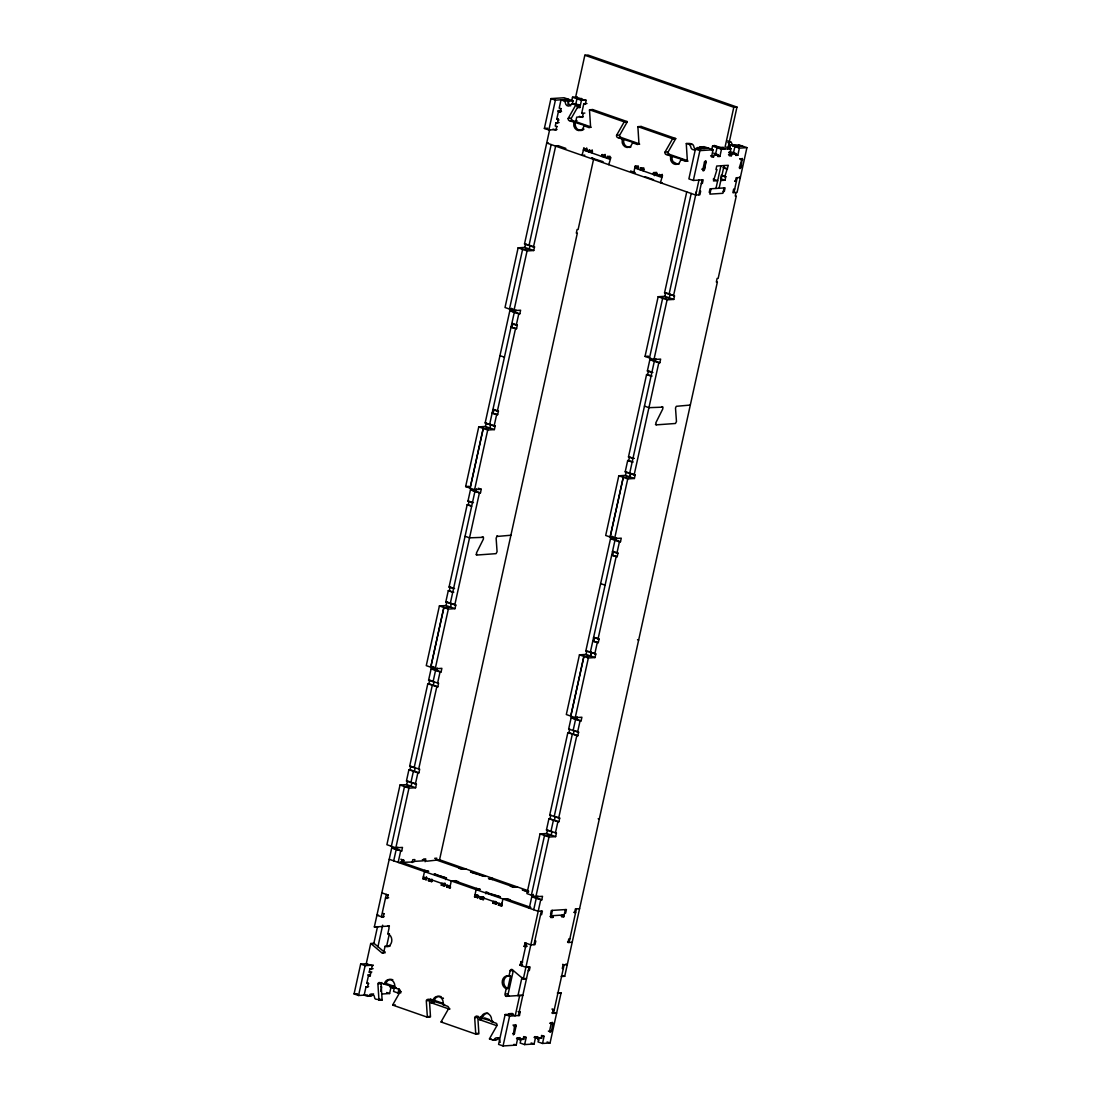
<?xml version="1.0" encoding="UTF-8"?>
<svg xmlns="http://www.w3.org/2000/svg" width="1101" height="1101" viewBox="0 0 1101 1101"><rect width="100%" height="100%" fill="white"/><g stroke="black" fill="none" stroke-linecap="round" stroke-linejoin="round"><path stroke-width="1.5" d="M510.933 535.224L496.895 536.476L496.124 538.21L497.074 551.697L496.056 553.652L477.022 555.028L476.444 553.005L483.435 539.008L483.408 537.329L469.535 537.838L465.076 536.27M690.313 405.058L676.275 406.31L675.505 408.044L676.468 421.532L675.45 423.486L656.402 424.848L655.824 422.839L662.816 408.843L662.802 407.15L648.929 407.673L644.457 406.104M573.759 122.239L573.869 126.037A6.523 5.381 86.4 0 0 582.539 129.065L584.191 125.886L585.76 125.789L569.286 120.683A1.872 1.541 86.4 0 1 568.199 118.371L575.562 105.421A1.885 1.555 86.4 0 0 575.727 104.939L578.892 104.733A1.885 1.555 86.4 0 1 578.713 105.228L571.35 118.165A1.872 1.541 86.4 0 0 572.451 120.477L590.205 126.684M622.148 139.139L622.258 142.924A6.523 5.381 86.4 0 0 630.928 145.951L632.58 142.786L634.148 142.676L617.675 137.584A1.872 1.541 86.4 0 1 616.588 135.272L623.95 122.321A1.872 1.541 86.4 0 0 624.116 121.839L627.281 121.633A1.872 1.541 86.4 0 1 627.102 122.128L619.739 135.065A1.872 1.541 86.4 0 0 620.84 137.377L638.594 143.584M670.537 156.039L670.647 159.824A6.523 5.381 86.4 0 0 674.376 164.118A6.523 5.381 86.4 0 0 679.317 162.852L680.968 159.673L682.537 159.576L666.064 154.484A1.872 1.541 86.4 0 1 664.976 152.172L672.339 139.221A1.885 1.555 86.4 0 0 672.518 138.726L675.67 138.533A1.885 1.555 86.4 0 1 675.491 139.029L668.128 151.966A1.872 1.541 86.4 0 0 669.229 154.278L686.983 160.471M549.482 1031.458C551.284 1035.339 552.853 1024.109 552.743 1023.682A1.404 0.743 -70.8 0 0 552.248 1022.389A1.404 0.743 -70.8 0 0 551.174 1023.779L549.482 1031.458L548.367 1031.073M548.284 142.91L546.715 143.006L695.681 195.028L696.493 191.299M367.321 994.932L358.554 995.497L354.082 993.928L360.646 964.091L367.197 963.678M406.682 784.6L407.466 781.022L416.412 784.132L415.627 787.724L406.682 784.6L400.021 785.013L386.891 844.701L395.837 847.825L402.498 847.412L401.714 850.99L391.722 847.935L374.354 926.904A1.872 1.541 86.4 0 0 374.808 926.973L389.424 926.024M452.814 604.022L455.8 605.068L455.002 608.647L446.056 605.536L439.395 605.949L426.266 665.637L435.225 668.761L441.886 668.335L441.102 671.927L440.042 671.982L431.097 668.871L428.592 680.212L438.583 683.267L437.799 686.845L427.794 683.79L409.682 766.158L419.687 769.214L418.903 772.792L417.857 772.861L408.911 769.737L406.42 781.077L416.412 784.132M472.439 502.703L467.966 501.134L470.457 489.794L479.417 492.918L480.463 492.849L481.261 489.271L474.586 489.697L465.64 486.573L478.756 426.885L485.431 426.459L494.377 429.583L495.161 426.004L485.156 422.949L509.832 310.73L519.823 313.785L520.608 310.207L513.947 310.62L505.015 307.509L518.131 247.821L524.792 247.395L533.737 250.519L534.522 246.941L524.53 243.885L549.633 129.739M557.037 129.478L548.849 130.001L544.376 128.432L550.94 98.595L564.097 97.755L573.015 100.879L572.382 103.755M358.554 995.497L365.119 965.646L373.308 965.123M391.364 846.27L404.494 786.582L411.155 786.155L411.939 782.577L410.893 782.646L413.384 771.306L414.43 771.237L415.228 767.658L409.682 766.158M434.069 666.986L430.739 667.206L443.854 607.518L450.543 607.091L451.327 603.513L450.254 603.582L474.944 491.363L476.004 491.294L476.527 488.899M483.229 428.44L470.113 488.128L483.243 428.44L489.904 428.028L490.702 424.435L489.628 424.504L514.305 312.299L515.351 312.23L515.874 309.835M548.849 130.001L555.413 100.15L568.57 99.324M430.752 667.206L443.882 607.504M454.575 588.581L449.057 587.094L467.168 504.726L471.2 505.703M382.515 952.943L385.144 952.778L374.271 943.557A1.872 1.541 86.4 0 0 373.858 943.323L370.707 943.529L366.261 963.733L372.744 965.783M455.8 605.068L445.795 602.013L448.286 590.673L453.791 592.173M408.911 769.737L409.944 769.682L410.742 766.09M427.794 683.79L428.853 683.721L429.638 680.143L434.111 681.698L433.312 685.29L432.266 685.345L414.155 767.727L415.228 767.658M431.097 668.871L432.142 668.802L432.665 666.408M446.056 605.536L446.841 601.944L451.314 603.513M449.318 590.604L450.103 587.026L453.089 588.072M468.214 504.657L469.012 501.079L467.966 501.134M485.431 426.459L486.215 422.88M510.892 310.661L511.415 308.28M524.792 247.395L525.59 243.816M377.464 926.946L373.803 943.612L371.12 943.75A1.872 1.541 86.4 0 0 370.707 943.529M395.837 847.825L408.953 788.137L415.627 787.724M435.225 668.761L448.341 609.073L455.002 608.647M474.586 489.697L487.715 430.009L494.377 429.583M513.947 310.62L527.076 250.932L533.737 250.519M368.642 986.62L366 986.785L364.17 995.139L367.307 996.24A1.872 1.541 86.4 0 0 368.973 995.524A3.73 3.083 86.4 0 1 374.601 997.492A1.872 1.541 86.4 0 0 375.744 999.171L382.033 1000.08A1.872 1.541 86.4 0 0 382.088 999.543L381.056 983.661A1.872 1.541 86.4 0 1 381.772 982.546M368.807 983.688L366.798 983.193L368.436 975.734L370.019 975.637A1.404 0.743 -70.8 0 1 370.459 974.674M371.243 972.637L369.22 972.155L369.95 968.88L373.101 968.674M386.313 894.411L381.4 916.789L384.194 916.624M393.69 860.831L396.195 849.49L397.241 849.435L397.764 847.041M551.174 144.561L529.003 245.44L530.049 245.372L529.264 248.95L522.603 249.376L509.474 309.064L512.805 308.858M557.257 126.546L555.248 126.064L555.964 122.775L559.129 122.583M558.771 119.679L556.762 119.197L558.4 111.738L560.767 111.586M561.193 108.641L559.184 108.159L561.028 99.792L564.593 101.127L565.308 102.586A3.73 3.083 86.4 0 0 570.924 104.54L572.135 103.769L575.727 104.939M437.152 667.977L436.615 670.358L435.556 670.426L433.065 681.767L434.124 681.698M493.179 413.095L493.964 409.517L498.436 411.086L497.638 414.664L492.133 413.164L497.638 414.664M512.075 327.148L512.86 323.57L517.332 325.125L516.548 328.704L511.015 327.217L516.548 328.704M366 986.785L367.5 987.294L368.285 983.716M368.436 975.734L369.922 976.257L370.707 972.678M369.95 968.88L371.436 969.389L372.221 965.811M378.496 915.137L376.927 915.234L382.887 917.312L384.194 913.706M388.681 897.797L385.529 897.989L387.015 898.512L388.336 894.893M552.963 129.12L555.95 130.166L556.734 126.587M555.964 122.775L557.464 123.298L558.248 119.72M558.4 111.738L559.886 112.261L560.67 108.669M377.904 946.832L382.666 925.17M400.654 851.059L398.163 862.4L413.866 862.014M415.352 784.201L417.857 772.861M418.641 769.282L436.753 686.914M493.964 409.517L492.904 409.586L497.377 411.141L515.488 328.772M512.86 323.57L511.814 323.639L516.273 325.194L518.777 313.854L519.823 313.785M524.53 243.885L533.476 246.996L555.647 146.13L558.441 145.951M437.551 683.322L440.042 671.982M454.741 605.137L479.417 492.918M485.156 422.949L494.115 426.073L496.606 414.733M401.328 862.193L401.714 860.404L403.819 860.28L403.186 863.143M567.91 104.457L568.639 101.154L573.015 100.879M371.12 943.75L381.992 952.984A1.872 1.541 86.4 0 0 383.877 951.704L385.061 946.337A6.537 5.381 86.4 0 0 391.653 941.892A6.537 5.381 86.4 0 0 387.813 933.799L388.997 928.432A1.872 1.541 86.4 0 0 387.896 926.12L388.956 926.051M571.887 100.095L572.506 97.232L577.254 96.929M385.061 946.337L386.63 946.241L389.396 933.703L387.813 933.799M727.775 148.855L736.968 107.072L588.003 55.05L584.837 55.243L575.658 97.026L586.076 100.673L585.292 104.251L583.805 103.728L581.7 113.279L583.2 113.802L582.401 117.38L579.429 116.348M380.753 991.258L381.703 986.964L380.96 986.702M575.713 104.526L576.979 98.787L581.713 98.498M578.149 105.861L577.75 107.65L579.855 107.513L581.438 100.356L586.172 100.053M412.132 862.578L412.765 859.702L414.871 859.578L414.471 861.367L423.252 860.817L423.637 859.028L425.743 858.89L425.11 861.753M381.703 994.024L389.603 993.529L391.172 986.372L393.277 986.235L392.892 988.024L389.905 986.991M394.488 987.143L393.552 991.437L398.025 993.006L400.847 992.827M426.417 879.754L422.908 878.749L424.491 871.593L428.688 871.318L424.656 870.34M584.067 148.126L581.961 155.31L584.769 155.145M398.025 993.006L398.961 988.698M422.908 878.749L426.059 878.557L426.459 876.754M586.062 150.823L586.695 147.961M425.894 879.795L426.803 877.965M587.039 149.158L586.654 150.947M431.881 881.667L428.372 880.662L429.294 878.832M589.53 150.025L588.608 151.855L591.76 151.649L592.159 149.86M428.372 880.662L431.523 880.456L431.826 879.121M431.344 881.695L432.266 879.878M592.503 151.071L592.118 152.86M436.395 859.977L436.794 858.188L434.689 858.326M593.714 158.627L578.135 229.462L577.089 229.531L576.305 233.109L577.351 233.04L439.56 859.785L426.844 861.202L422.371 859.633M444.79 886.167L441.281 885.163L441.68 883.374L443.249 883.277M602.44 154.539L601.518 156.356L605 156.603M444.267 886.209L444.832 883.181M445.616 879.589L446.015 877.8L433.959 874.043L446.566 878.089L444.432 877.896M605.068 154.374L605.027 157.36M450.254 888.08L446.745 887.076L447.667 885.245M610.009 156.314L607.38 156.48L606.981 158.269L610.133 158.062M449.717 888.108L451.3 880.951L455.511 880.69L458.484 881.722L457.438 881.791M608.784 164.682L610.876 157.484M478.054 897.797L474.545 896.778L476.127 889.622L480.339 889.36L476.306 888.383M633.612 173.352L635.181 166.182L638.346 165.99M477.531 897.824L478.453 895.994M638.69 167.201L638.291 168.99M483.518 899.696L480.008 898.691L480.408 896.902L483.036 896.737M643.796 167.889L640.644 168.095L640.245 169.884L643.411 169.692L640.92 168.825M480.008 898.691L483.174 898.485L483.559 896.696M482.995 899.737L483.917 897.907M643.232 170.93L644.154 169.1M485.858 893.806L486.147 892.471C522.975 903.205 474.985 890.296 487.729 892.374M496.427 904.21L492.918 903.205L493.317 901.402L495.918 901.568M656.086 175.265L656.719 172.403L653.554 172.609L653.168 174.398L656.65 174.632M654.448 175.637L654.737 174.288M495.904 904.238L496.826 902.421M657.063 173.614L656.664 175.403M501.891 906.109L498.381 905.105L499.303 903.288M659.54 174.481L658.618 176.298L661.784 176.105L662.169 174.316M498.381 905.105L501.547 904.912L501.932 903.109M501.368 906.151L502.937 898.98L507.148 898.719L510.135 899.765L509.075 899.82M662.527 175.513L660.421 182.711L662.004 182.615M559.707 818.112L549.729 815.057L567.841 732.688L577.819 735.743L578.603 732.165L574.13 730.596L573.346 734.188L572.3 734.243L554.188 816.625L559.707 818.112L558.923 821.69L548.945 818.635L546.454 829.975L556.445 833.03L555.647 836.622L546.715 833.498L540.054 833.911L526.925 893.599L535.87 896.723L542.532 896.31L541.747 899.889L531.755 896.833L529.264 908.174M588.374 651.365L595.806 653.966L595.022 657.545L586.104 654.421L579.443 654.847L566.313 714.535L575.231 717.659L581.906 717.233L581.108 720.825L580.062 720.88L571.144 717.769L568.639 729.11L578.603 732.165M632.208 473.857L635.181 474.903L634.396 478.481L625.478 475.357L618.803 475.783L605.688 535.471L614.606 538.595L621.267 538.169L620.482 541.747L619.436 541.816L610.505 538.692L585.842 650.911L595.806 653.966M651.833 372.537L647.374 370.968L649.865 359.628L658.797 362.752L659.857 362.683L660.641 359.105L653.98 359.518L645.035 356.407L658.164 296.719L664.825 296.293L673.771 299.417L674.555 295.839L664.564 292.783L686.735 191.904M506.212 988.643L507.795 988.547L510.547 976.009L508.979 976.119A6.537 5.381 86.4 0 0 502.386 980.564A6.537 5.381 86.4 0 0 506.212 988.643L505.042 994.024A1.872 1.541 86.4 0 0 506.13 996.336L508.758 996.171M508.979 976.119L510.148 970.738A1.872 1.541 86.4 0 1 512.034 969.472L522.92 978.706A1.872 1.541 86.4 0 0 523.333 978.927L526.484 978.72A1.872 1.541 86.4 0 1 526.072 978.5M509.295 996.13A1.872 1.541 86.4 0 1 508.194 993.818L513.314 970.545M513.327 1014.035L505.153 1014.544L498.588 1044.395L503.061 1045.95L516.204 1045.124L517.787 1037.954L519.892 1037.83L519.493 1039.619L516.52 1038.573M531.398 895.168L544.513 835.48L551.188 835.053L551.973 831.475L546.454 829.975M583.888 656.416L570.772 716.104L583.902 656.402L590.576 655.99L591.361 652.411L590.287 652.48L614.977 540.261L616.023 540.192L616.56 537.797L616.01 540.192M613.491 536.82L610.133 537.027L623.262 477.339L629.937 476.926L630.722 473.334L625.203 471.847L627.694 460.507L633.213 461.993M649.507 357.963L662.637 298.275L669.298 297.848L670.082 294.27L669.036 294.339L691.208 193.459M708.59 148.222L695.433 149.048L688.882 178.899L693.341 180.454L703.167 179.835L702.383 183.413L701.323 183.482M610.147 537.027L623.276 477.339M628.478 456.929L633.997 458.415L628.478 456.929L646.576 374.546L652.109 376.047M531.755 896.833L532.801 896.764L533.324 894.384M546.715 833.498L547.5 829.92M549.991 818.58L550.789 814.988L549.729 815.057M567.841 732.688L568.9 732.619L569.685 729.041L568.639 729.11M586.104 654.421L586.888 650.842L585.842 650.911M610.505 538.692L611.564 538.637L612.087 536.242M625.478 475.357L626.263 471.779M628.74 460.438L629.524 456.86M647.636 374.491L648.42 370.899L652.893 372.468M664.825 296.293L665.61 292.715L673.069 295.316M509.075 1014.572L509.268 1013.677L512.433 1013.47M528.26 970.642L529.32 970.573L530.104 966.995L525.893 967.256L519.933 965.178L521.241 961.558M526.085 946.86L524.062 946.365L525.383 942.759M503.061 1045.95L509.612 1016.099L519.438 1015.48L520.222 1011.902L519.479 1011.64M535.87 896.723L548.986 837.035L555.647 836.622M575.231 717.659L588.361 657.971L595.022 657.545M614.606 538.595L627.735 478.907L634.396 478.481M653.98 359.518L667.096 299.83L673.771 299.417M693.341 180.454L699.906 150.617L713.063 149.777L711.494 156.948L713.599 156.81L713.985 155.021L718.196 154.759L717.797 156.548L719.903 156.411L721.485 149.254L730.954 148.649L729.371 155.819L731.477 155.681L731.876 153.892L736.087 153.631L735.688 155.42L737.794 155.282L739.377 148.126L746.918 147.644L737.064 192.414L732.867 192.675L733.651 189.097L734.697 189.028M521.42 965.687L526.347 943.309M533.724 909.729L536.215 898.388L537.274 898.333L537.797 895.939M555.248 816.557L554.45 820.135L553.418 820.204L550.913 831.544L551.973 831.475M576.649 719.256L577.172 716.875L576.663 719.256L575.589 719.325L573.098 730.665L574.144 730.596M590.549 655.99L591.347 652.411M593.824 641.071L594.609 637.493L593.549 637.548L599.082 639.048L598.283 642.626L592.778 641.126L598.283 642.626M612.72 555.11L613.505 551.532L617.978 553.101L617.193 556.679L611.661 555.179L617.193 556.679M629.923 476.926L630.708 473.334L629.662 473.402L654.338 361.197L655.384 361.128L655.907 358.733M517.938 995.731L521.957 977.413M558.647 818.181L576.759 735.812M598.022 639.117L616.133 556.748M506.13 996.336L522.383 995.276A1.872 1.541 86.4 0 1 522.824 995.345L519.672 995.552L515.227 1015.755L509.268 1013.677M523.333 978.927L540.687 899.957M555.386 833.099L557.877 821.759L558.923 821.69M577.571 732.234L580.062 720.88M594.76 654.035L597.251 642.695M613.505 551.532L612.473 551.601L616.932 553.156L619.436 541.816M625.203 471.847L634.135 474.971L658.797 362.752M673.495 295.894L698.956 180.096M514.401 1033.674L516.094 1025.994A1.404 0.743 -70.8 0 0 515.598 1024.701A1.404 0.743 -70.8 0 0 514.511 1026.091L513.369 1034.857L514.401 1033.674L513.286 1033.288M518.392 1015.549L529.044 967.05L527.558 966.54M533.971 944.672L541.348 911.091M698.832 194.822L702.121 179.903M711.576 150.424L712.526 146.13L715.691 145.924M521.103 1038.725L520.154 1043.032L524.626 1044.588L534.095 1043.996L535.678 1036.825L537.783 1036.688L537.384 1038.491L534.04 1037.321M715.416 154.856L717.012 147.685L723.329 147.286M519.493 1039.619L523.704 1039.344L524.104 1037.555L526.209 1037.431L524.626 1044.588M552.399 910.403L550.817 917.56L552.922 917.422L553.321 915.633M711.067 188.753L709.884 194.134L722.862 193.308L724.045 187.941M715.967 188.45L720.949 165.769M736.968 107.072L733.803 107.265L724.623 149.048L714.191 145.415M721.361 175.073L720.563 178.665L725.036 180.22L725.82 176.642L722.848 175.596M719.118 188.243L724.1 165.563M729.468 149.296L730.417 145.002L734.807 144.726L739.28 146.282M562.088 915.082L561.689 916.872L563.795 916.748L565.377 909.577M721.788 175.665L724.775 176.71L728.312 165.301L716.737 166.031L715.953 169.609L716.999 169.54L713.462 180.949L717.673 180.688L713.2 179.133M538.995 1037.596L538.045 1041.904L542.518 1043.459L550.06 1042.977L561.07 992.937A1.872 1.541 86.4 0 0 560.615 992.854L557.34 993.074L561.07 992.937M733.307 153.727L734.904 146.557L742.446 146.089M537.384 1038.491L541.596 1038.215L541.995 1036.426L544.087 1036.289L542.518 1043.459M552.014 1008.97L554.257 1009.755L553.197 1009.823L552.413 1013.402L556.624 1013.14L555.138 1012.617M573.841 912.275L574.584 912.523L575.383 908.944L579.594 908.683M734.615 181.073L735.358 181.335L736.142 177.756L740.354 177.495L739.459 177.178M576.429 908.875L569.052 942.456L567.565 941.933M733.913 192.606L737.188 177.688M739.487 167.242L742.212 158.393L741.069 167.146A1.404 0.743 -70.7 0 1 739.982 168.536A1.404 0.743 -70.7 0 1 739.487 167.242L741.069 167.146L741.496 165.219M736.018 192.482L735.234 196.061L736.28 195.992L718.169 278.36L717.123 278.429L716.338 282.007L717.384 281.939L564.717 976.312L561.565 976.504A1.872 1.541 86.4 0 1 561.152 976.284M560.024 111.421L561.056 110.238M378.882 1000.272A1.872 1.541 86.4 0 0 378.937 999.736L377.904 983.867A1.872 1.541 86.4 0 1 379.79 982.587L384.249 984.156A6.537 5.381 86.4 0 1 390.841 979.711A6.537 5.381 86.4 0 1 394.681 987.79L399.154 989.359A1.872 1.541 86.4 0 1 400.241 991.671L392.878 1004.607A1.872 1.541 86.4 0 0 392.713 1005.103L427.271 1017.173L430.422 1016.966A1.872 1.541 86.4 0 0 430.477 1016.443L429.445 1000.561A1.872 1.541 86.4 0 1 431.055 999.226M449.8 1009.273L430.945 1002.694A1.872 1.541 86.4 0 1 431.124 1002.199L432.349 1000.038M427.271 1017.173A1.872 1.541 86.4 0 0 427.326 1016.636L426.293 1000.768A1.872 1.541 86.4 0 1 428.179 999.488L432.652 1001.057A6.537 5.381 86.4 0 1 439.23 996.611A6.537 5.381 86.4 0 1 443.07 1004.69L447.543 1006.259A1.872 1.541 86.4 0 1 448.644 1008.571L441.267 1021.508A1.872 1.541 86.4 0 0 441.102 1022.003L475.66 1034.073L478.811 1033.867A1.872 1.541 86.4 0 0 478.866 1033.33L477.834 1017.462A1.872 1.541 86.4 0 1 478.095 1016.842M496.62 1025.623L479.334 1019.581A1.872 1.541 86.4 0 1 479.513 1019.099L480.986 1016.512M475.66 1034.073A1.872 1.541 86.4 0 0 475.715 1033.536L474.682 1017.654A1.872 1.541 86.4 0 1 476.568 1016.388L481.041 1017.943A6.537 5.381 86.4 0 1 487.633 1013.498A6.537 5.381 86.4 0 1 491.459 1021.59L495.932 1023.146A1.872 1.541 86.4 0 1 497.033 1025.458L489.67 1038.408A1.872 1.541 86.4 0 0 489.491 1038.904L492.629 1039.991A1.872 1.541 86.4 0 0 494.294 1039.289A3.73 3.083 86.4 0 1 499.909 1041.257A1.872 1.541 86.4 0 0 500.267 1042.303M699.396 148.098L701.062 147.396L698.433 147.562M734.477 145.882L738.771 145.015M737.629 145.69L739.308 144.988L746.918 147.644M574.392 103.948L578.892 104.733M445.368 883.566L444.281 883.539M564.166 100.893L566.795 100.728M573.112 103.811L575.74 103.645M583.805 103.728L586.957 103.535M576.084 105.393L578.713 105.228M584.191 125.886L588.65 127.441A1.872 1.541 86.4 0 0 590.535 126.175L589.517 110.293A1.872 1.541 86.4 0 1 589.558 109.77L592.723 109.563L627.281 121.633M589.517 110.293L592.145 110.128M581.7 113.279L584.865 113.086M583.337 116.72L576.718 117.133L575.933 120.711L576.993 120.642M556.762 119.197L558.331 119.101M568.199 118.371L570.827 118.206M569.809 120.642L572.451 120.477M624.473 122.294L627.102 122.128M544.376 128.432L547.651 128.225M588.65 127.441L591.292 127.276M632.58 142.786L637.039 144.341A1.872 1.541 86.4 0 0 638.924 143.075L637.906 127.193A1.872 1.541 86.4 0 1 637.947 126.656L641.112 126.464L675.67 138.533M637.906 127.193L640.534 127.028M616.588 135.272L619.216 135.106M618.212 137.542L620.84 137.377M672.862 139.194L675.491 139.029M637.039 144.341L639.681 144.176M587.356 149.681L583.145 149.942L609.968 159.301M680.968 159.673L685.441 161.241A1.872 1.541 86.4 0 0 687.313 159.975L686.295 144.093A1.872 1.541 86.4 0 1 686.336 143.557C688.703 143.309 693.135 143.13 693.781 146.144A3.73 3.083 86.4 0 0 696.066 149.516M686.336 143.557L692.116 144.492M728.243 142.208L730.871 142.043L732.014 143.722A3.73 3.083 86.4 0 0 732.729 145.841M605.412 155.571L601.917 154.567M664.976 152.172L667.605 152.007M591.636 158.021L592.778 158.117M666.6 154.443L669.229 154.278M728.793 152.241L731.615 152.062L736.087 153.631M591.98 158.159L602.701 161.586M685.441 161.241L688.07 161.076M704.475 162.095L706.058 161.998L704.42 169.458A1.404 0.743 -70.8 0 1 703.333 170.848A1.404 0.743 -70.8 0 1 702.837 169.554L704.585 161.654L705.837 160.76L704.42 169.458L701.722 169.169M741.124 159.783L742.707 159.686L739.734 158.64M637.589 167.806L634.795 167.971L661.605 177.344M724.775 176.71L725.82 176.642M720.825 180.481L725.036 180.22M735.358 181.335L736.404 181.266M699.617 191.244L700.676 191.175L699.892 194.753L695.681 195.028M710.269 192.331L709.223 192.4L710.007 188.821L725.091 187.872L724.307 191.45L723.247 191.519M533.476 246.996L534.522 246.941M664.564 292.783L665.61 292.715M516.273 325.194L517.332 325.125M645.035 356.407L648.365 356.187M649.865 359.628L659.857 362.683M647.374 370.968L648.42 370.899M497.377 411.141L498.436 411.086M494.115 426.073L495.161 426.004M634.135 474.971L635.181 474.903M465.64 486.573L468.971 486.367M470.457 489.794L480.463 492.849M616.932 553.156L617.978 553.101M449.057 587.094L450.103 587.026M445.795 602.013L446.841 601.944M428.592 680.212L429.638 680.143M571.144 717.769L581.108 720.825M391.722 847.935L401.714 850.99M459.736 868.138L458.69 868.194L461.663 869.24L465.874 868.978M434.51 874.428L436.079 874.332M471.159 872.116C507.988 882.782 459.943 869.983 472.742 872.02M481.096 875.584L482.665 875.488M492.684 878.337L488.486 878.598L492.519 879.575M441.281 885.163L445.189 885.232M446.745 887.076L450.639 887.131M511.387 886.167L510.327 886.236L513.314 887.268L517.511 887.007M524.379 890.048L522.246 889.869L528.631 891.535M477.751 894.81L474.944 894.989L501.753 904.361M474.545 896.778L478.453 896.847M496.083 895.939L497.652 895.842M492.918 903.205L496.826 903.26M382.708 913.183L383.671 913.734M540.563 914.683L541.623 914.614L542.408 911.022L538.196 911.298L389.231 859.275M551.601 913.981L550.555 914.05L551.34 910.458L566.423 909.509L565.639 913.087L564.593 913.156M574.584 912.523L575.644 912.468L574.529 912.068M374.354 926.904L377.519 926.698A1.872 1.541 86.4 0 0 377.96 926.781L375.331 926.946M551.216 915.771L564.194 914.945M534.756 941.094L535.815 941.025L535.017 944.603L530.82 944.864L524.86 942.786M569.836 938.878L568.79 938.947L567.992 942.525L572.203 942.25M383.877 951.704L384.923 951.649M524.062 946.365L527.228 946.172M522.741 962.081L520.718 961.586M369.22 972.155L371.849 971.99M519.933 965.178L522.562 965.013M510.148 970.738L512.791 970.573M563.34 968.426L562.281 968.481L563.079 964.903L567.29 964.641L565.79 964.118M366.798 983.193L368.367 983.097M378.427 983.826L381.056 983.661M384.249 984.156L396.264 987.693M522.92 978.706L525.549 978.528M561.675 976.257L564.304 976.092A1.872 1.541 86.4 0 0 564.717 976.312M394.681 987.79L395.465 987.748M392.892 988.024L395.686 987.845M354.082 993.928L357.371 993.721M400.241 991.671L401.301 991.602M367.83 996.199L370.473 996.033A1.872 1.541 86.4 0 0 372.138 995.332A3.73 3.083 86.4 0 1 373.611 993.983M378.937 999.736L381.565 999.57M505.565 993.983L508.194 993.818M428.179 999.488L430.808 999.323M426.816 1000.726L429.445 1000.561M432.652 1001.057L444.653 1004.594M431.124 1002.199L432.17 1002.13M392.713 1005.103L395.342 1004.938M430.945 1002.694L434.097 1002.488M443.07 1004.69L443.868 1004.649M448.644 1008.571L449.69 1008.502M427.326 1016.636L429.954 1016.471M520.222 1011.902L518.062 1011.585M476.568 1016.388L478.151 1016.292M475.205 1017.627L477.834 1017.462M481.041 1017.943L493.042 1021.494L491.459 1021.59M479.513 1019.099L481.619 1018.962M441.102 1022.003L442.148 1021.934M479.334 1019.581L481.44 1019.457M475.715 1033.536L478.343 1033.371M512.873 1033.564L514.456 1033.454M549.523 1031.238L551.106 1031.142M489.491 1038.904L491.074 1038.793M493.152 1039.963L495.794 1039.798A1.872 1.541 86.4 0 0 497.459 1039.096A3.73 3.083 86.4 0 1 498.918 1037.748M602.935 161.888L601.917 161.627M584.837 55.243L733.803 107.265M727.733 140.942L730.871 142.043M730.417 145.002L739.377 148.126M726.481 147.094L730.954 148.649M572.506 97.232L581.438 100.356M712.526 146.13L721.485 149.254M734.821 154.236L737.794 155.282M728.89 152.846L731.876 153.892M728.504 154.635L731.477 155.681M713.063 149.777L704.103 146.667L699.727 146.942L704.213 148.497M740.065 159.163L741.179 159.562M564.166 99.599L568.639 101.154M589.558 109.77L624.116 121.839M637.947 126.656L672.518 138.726M701.048 148.704L697.456 147.52L696.245 148.305A3.73 3.083 86.4 0 1 690.616 146.337L689.487 144.658M713.723 153.19L718.196 154.759M576.883 106.48L579.855 107.513M716.93 155.379L719.903 156.411M550.94 98.595L555.413 100.15M695.433 149.048L699.906 150.617M710.613 155.764L713.599 156.81M739.955 166.746L741.069 167.146M723.054 167.324L727.527 168.88M723.495 167.903L726.481 168.948M558.579 110.499L561.551 111.531M557.739 110.857L559.969 111.641M583.544 148.153L586.516 149.199M589.007 150.066L591.98 151.098M607.38 156.48L610.353 157.512M635.181 166.182L638.167 167.228M640.644 168.095L643.631 169.141M653.554 172.609L656.54 173.641M659.017 174.508L662.004 175.554M653.485 173.201L656.678 174.343M557.877 145.607L565.886 148.401M630.556 170.985L635.208 172.609M645.048 176.697L653.554 179.669M518.131 247.821L527.076 250.932M658.164 296.719L667.096 299.83M509.832 310.73L518.777 313.854M646.576 374.546L651.049 376.115M661.687 406.627L662.651 406.971M499.964 355.651L504.423 357.206M655.439 424.518L656.182 424.821M627.694 460.507L632.167 462.062M478.756 426.885L487.715 430.009M618.803 475.783L627.735 478.907M478.274 488.225L481.261 489.271M611.564 538.637L620.482 541.747M470.499 501.588L473.471 502.634M467.168 504.726L471.641 506.281M496.826 535.926L497.611 536.063M482.293 536.806L483.408 537.329M600.637 583.613L605.096 585.168M475.907 554.491L476.609 554.876M637.52 639.695L638.649 640.08M596.095 638.002L599.082 639.048M448.286 590.673L452.759 592.228M439.395 605.949L448.341 609.073M579.443 654.847L588.361 657.971M432.142 668.802L441.102 671.927M428.853 683.721L437.799 686.845M568.9 732.619L577.819 735.743M598.16 818.759L599.274 819.144M409.944 769.682L418.903 772.792M548.945 818.635L557.877 821.759M400.021 785.013L408.953 788.137M540.054 833.911L548.986 837.035M439.437 859.743L528.563 890.86M436.271 859.936L462.723 869.171M489.532 878.529L514.36 887.2M522.796 890.158L528.48 892.14M532.801 896.764L541.747 899.889M400.847 859.234L403.819 860.28M560.822 915.702L563.795 916.748M401.204 862.152L427.642 871.386M454.452 880.745L479.279 889.415M506.102 898.788L530.861 907.43M549.95 916.39L552.922 917.422M423.307 876.96L450.116 886.319M426.059 878.557L426.816 878.804M431.523 880.456L432.266 880.717M483.174 898.485L483.917 898.746M501.547 904.912L502.29 905.173M381.841 892.856L387.8 894.934M562.639 964.325L564.125 964.834L553.459 1013.333L551.973 1012.81M552.454 1009.562L553.197 1009.823M550.514 1022.898L552.743 1023.682L549.674 1023.256M518.695 1015.218L519.438 1015.48M360.646 964.091L365.119 965.646M505.153 1014.544L509.612 1016.099M549.936 1030.976L551.05 1031.362M369.358 974.757L370.473 975.142M513.107 1024.962L516.094 1025.994L513.396 1025.705M367.775 974.853L370.019 975.637M541.609 1035.422L544.087 1036.289M541.238 1036.165L541.995 1036.426M386.176 983.523L394.241 986.345M434.565 1000.424L442.63 1003.231M484.564 1017.875L489.408 1019.567M392.534 985.973L393.277 986.235M540.481 1037.83L541.596 1038.215M390.428 986.111L391.172 986.372M534.935 1036.564L535.678 1036.825M547.087 1041.945L550.06 1042.977M523.718 1036.564L526.209 1037.431M523.36 1037.293L524.104 1037.555M519.149 1037.569L519.892 1037.83M522.59 1038.959L523.704 1039.344M517.043 1037.692L517.787 1037.954M386.616 992.496L389.603 993.529M531.122 1042.95L534.095 1043.996M513.974 1044.34L516.204 1045.124M369.688 995.758L370.473 996.033M378.895 998.979L382.033 1000.08M494.996 1039.523L495.794 1039.798M567.318 100.7L568.46 102.379A3.73 3.083 86.4 0 0 570.745 105.751M728.146 142.469L728.862 143.928A3.73 3.083 86.4 0 0 730.293 146.832M538.871 1040.294A1.872 1.541 86.4 0 1 538.155 1038.835A3.73 3.083 86.4 0 0 537.935 1037.748M558.689 120.381A1.404 0.743 -70.8 0 1 558.29 119.335M623.73 139.043A6.523 5.381 86.4 0 0 626.015 146.254L629.235 147.383A6.523 5.381 86.4 0 0 630.887 146.997M641.057 127A1.872 1.541 86.4 0 1 641.112 126.464M672.119 155.943A6.537 5.395 86.4 0 0 673.151 161.764L677.638 164.283A6.537 5.395 86.4 0 0 679.276 163.898M575.341 122.142A6.523 5.381 86.4 0 0 577.626 129.368L580.846 130.482A6.523 5.381 86.4 0 0 583.957 129.12M592.668 110.1A1.872 1.541 86.4 0 1 592.723 109.563M519.232 995.469A1.872 1.541 86.4 0 1 519.672 995.552M507.795 988.547A6.537 5.381 86.4 0 1 503.955 980.454A6.537 5.381 86.4 0 1 510.547 976.009M390.126 946.034A6.537 5.381 86.4 0 1 386.63 946.241M385.832 984.06A6.537 5.381 86.4 0 1 392.851 979.78M434.221 1000.947A6.537 5.381 86.4 0 1 441.24 996.68M442.795 997.767A6.537 5.381 86.4 0 1 443.442 998.524M482.61 1017.847A6.537 5.381 86.4 0 1 487.881 1013.154"/></g></svg>
